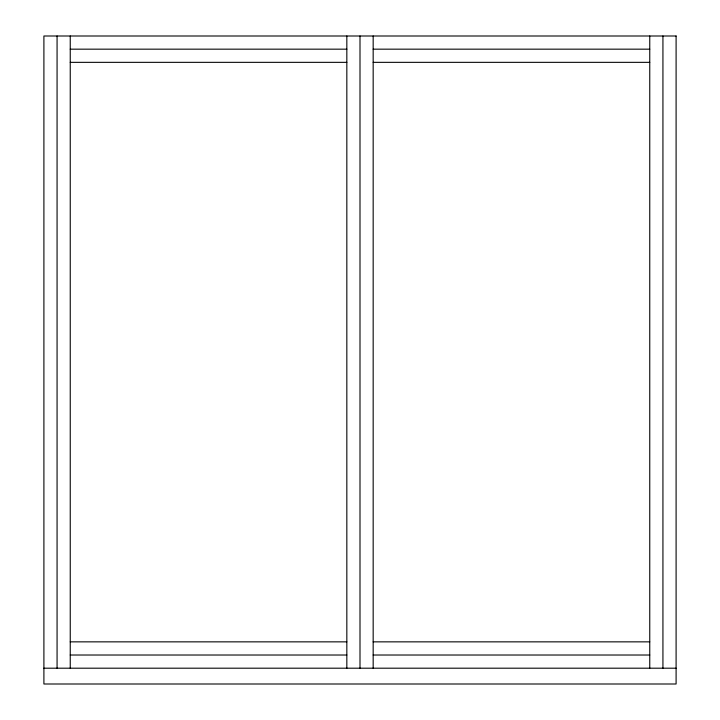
<?xml version="1.0" encoding="UTF-8"?>
<svg xmlns="http://www.w3.org/2000/svg" width="720" height="720" viewBox="0 0 720 720"><rect width="100%" height="100%" fill="white"/><g stroke="black" fill="none" stroke-linecap="round" stroke-linejoin="round"><path stroke-width="1.08" d="M70.245 49.167L346.833 49.167M373.167 49.167L649.755 49.167M70.245 62.343L346.833 62.343M373.167 62.343L649.755 62.343M70.245 641.853L346.833 641.853M373.167 641.853L649.755 641.853M70.245 655.02L346.833 655.02M373.167 655.02L649.755 655.02M43.902 668.196L676.098 668.196M662.931 36L662.931 668.196M649.755 36L649.755 668.196M373.167 36L373.167 668.196M360 36L360 668.196M346.833 36L346.833 668.196M70.245 36L70.245 668.196M57.069 36L57.069 668.196M676.098 36L43.902 36L43.902 684L676.098 684L676.098 36"/></g></svg>
